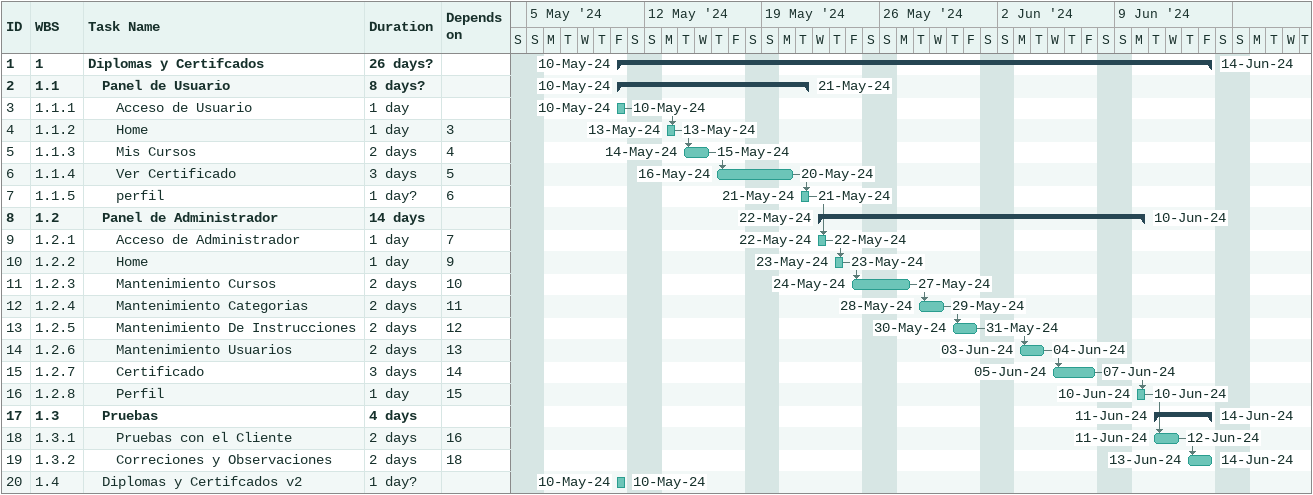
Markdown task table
| ID | WBS | Task | Duration | Start | Finish | Predecessors |
|---|---|---|---|---|---|---|
| 1 | 1 | **Diplomas y Certifcados** | 26d? | 2024-05-10 | 2024-06-14 |  |
| 2 | 1.1 | **Panel de Usuario** | 8d? | 2024-05-10 | 2024-05-21 |  |
| 3 | 1.1.1 | Acceso de Usuario | 1d | 2024-05-10 | 2024-05-10 |  |
| 4 | 1.1.2 | Home | 1d | 2024-05-13 | 2024-05-13 | 3 |
| 5 | 1.1.3 | Mis Cursos | 2d | 2024-05-14 | 2024-05-15 | 4 |
| 6 | 1.1.4 | Ver Certificado | 3d | 2024-05-16 | 2024-05-20 | 5 |
| 7 | 1.1.5 | perfil | 1d? | 2024-05-21 | 2024-05-21 | 6 |
| 8 | 1.2 | **Panel de Administrador** | 14d | 2024-05-22 | 2024-06-10 |  |
| 9 | 1.2.1 | Acceso de Administrador | 1d | 2024-05-22 | 2024-05-22 | 7 |
| 10 | 1.2.2 | Home | 1d | 2024-05-23 | 2024-05-23 | 9 |
| 11 | 1.2.3 | Mantenimiento Cursos | 2d | 2024-05-24 | 2024-05-27 | 10 |
| 12 | 1.2.4 | Mantenimiento Categorias | 2d | 2024-05-28 | 2024-05-29 | 11 |
| 13 | 1.2.5 | Mantenimiento De Instrucciones | 2d | 2024-05-30 | 2024-05-31 | 12 |
| 14 | 1.2.6 | Mantenimiento Usuarios | 2d | 2024-06-03 | 2024-06-04 | 13 |
| 15 | 1.2.7 | Certificado | 3d | 2024-06-05 | 2024-06-07 | 14 |
| 16 | 1.2.8 | Perfil | 1d | 2024-06-10 | 2024-06-10 | 15 |
| 17 | 1.3 | **Pruebas** | 4d | 2024-06-11 | 2024-06-14 |  |
| 18 | 1.3.1 | Pruebas con el Cliente | 2d | 2024-06-11 | 2024-06-12 | 16 |
| 19 | 1.3.2 | Correciones y Observaciones | 2d | 2024-06-13 | 2024-06-14 | 18 |
| 20 | 1.4 | Diplomas y Certifcados v2 | 1d? | 2024-05-10 | 2024-05-10 |  |
